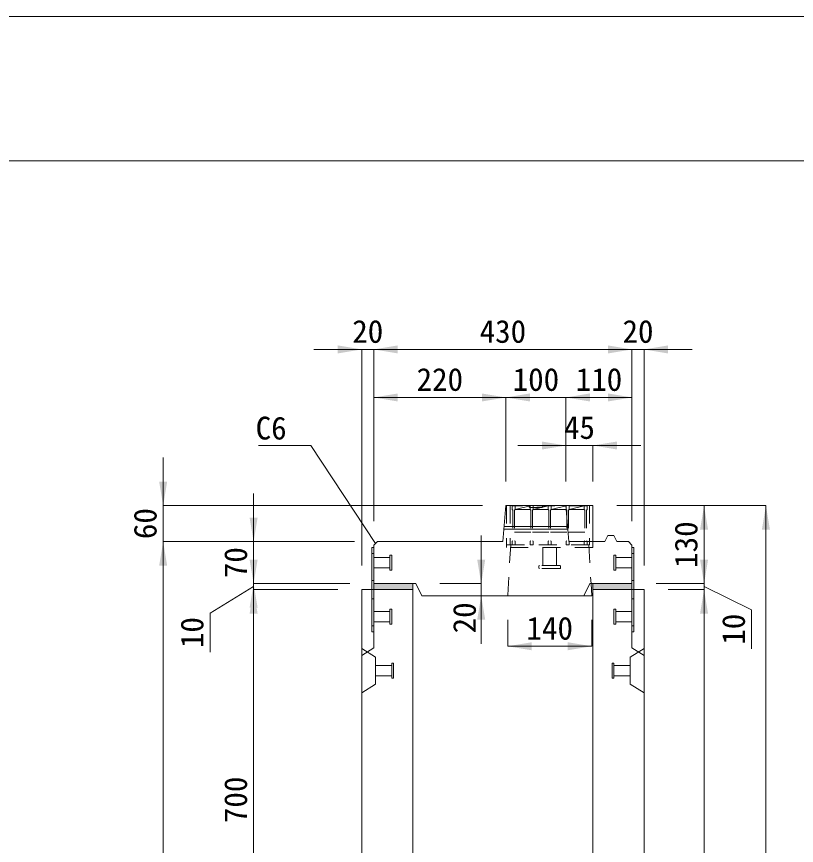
# Model space of a CAD drawing. Units: millimetres at full size, sheet at 1:40. Extents: x -1934 to 44546, y -100881 to -70395.
# Drawn here: x 34315 to 35614, y -90162 to -88782 of the extents above; entities that cross this region are included whole.
import ezdxf
from ezdxf.enums import TextEntityAlignment as Align

# ---------------------------------------------------------------- set-up
doc = ezdxf.new("R2010")
doc.units = ezdxf.units.MM
doc.header["$LTSCALE"] = 40
for name, pattern in [('CHAIN_DOUBLE_DASH', [23.5, 12, -1.5, 3.5, -1.5, 3.5, -1.5]), ('USER1', [1.35, 0.75, -0.6]), ('USER2', [1.35, 0.75, -0.6])]:
    doc.linetypes.add(name, pattern=pattern)
for name, color, linetype, lineweight in [('インサート', 92, 'USER2', 9), ('グレーチング', 7, 'USER2', 5), ('プレート', 7, 'USER1', 9), ('モルタル', 7, 'Continuous', 9), ('受枠', 3, 'USER2', 5), ('図枠', 7, 'Continuous', 5), ('寸法線', 7, 'Continuous', 9), ('引出線', 4, 'Continuous', 9), ('本体', 2, 'Continuous', 13), ('補助線', 8, 'CHAIN_DOUBLE_DASH', 5)]:
    doc.layers.add(name, color=color, linetype=linetype, lineweight=lineweight)
doc.layers.add('ハッチング_モルタル', color=30, linetype='Continuous')
doc.styles.add('ＭＳ ゴシック', font='')
doc.styles.get('ＭＳ ゴシック').set_extended_font_data('MS Gothic')

# ---------------------------------------------------------------- blocks, each defined once
blk = doc.blocks.new('filled_arrow')
at = {"color": 0, "linetype": 'Continuous', "lineweight": -2}
blk.add_solid([(7.5, 1.25), (0, 0), (7.5, -1.25)], dxfattribs=at)

msp = doc.modelspace()

# ---------------------------------------------------------------- hatches: boundary and pattern name
at = {"layer": 'ハッチング_モルタル'}
for points in [[(34909.82, -89726.02), (34909.82, -89736.02), (34974.82, -89736.02), (34974.82, -89726.02)], [(35274.82, -89726.02), (35274.82, -89736.02), (35339.82, -89736.02), (35339.82, -89726.02)]]:
    msp.add_hatch(color=256, dxfattribs=at).paths.add_polyline_path(points)

# ---------------------------------------------------------------- linework, layer by layer
at = {"layer": 'インサート'}
for p, q in [((34909.82, -89682.52), (34936.82, -89682.52)), ((34909.82, -89682.52), (34909.82, -89699.52)), ((34939.82, -89678.52), (34936.82, -89678.52)), ((34936.82, -89678.52), (34936.82, -89703.52)), ((34939.82, -89703.52), (34939.82, -89678.52)), ((35309.82, -89678.52), (35312.82, -89678.52)), ((35309.82, -89703.52), (35309.82, -89678.52)), ((35312.82, -89678.52), (35312.82, -89703.52)), ((35339.82, -89682.52), (35312.82, -89682.52)), ((35339.82, -89682.52), (35339.82, -89699.52)), ((34909.82, -89699.52), (34936.82, -89699.52)), ((35339.82, -89699.52), (35312.82, -89699.52)), ((34936.82, -89703.52), (34939.82, -89703.52)), ((35312.82, -89703.52), (35309.82, -89703.52)), ((34939.82, -89768.52), (34936.82, -89768.52)), ((34936.82, -89768.52), (34936.82, -89793.52)), ((34939.82, -89793.52), (34939.82, -89768.52)), ((35309.82, -89768.52), (35312.82, -89768.52)), ((35309.82, -89793.52), (35309.82, -89768.52)), ((35312.82, -89768.52), (35312.82, -89793.52)), ((34909.82, -89772.52), (34936.82, -89772.52)), ((34909.82, -89772.52), (34909.82, -89789.52)), ((35339.82, -89772.52), (35312.82, -89772.52)), ((35339.82, -89772.52), (35339.82, -89789.52)), ((34909.82, -89789.52), (34936.82, -89789.52)), ((34936.82, -89793.52), (34939.82, -89793.52)), ((35312.82, -89793.52), (35309.82, -89793.52)), ((35339.82, -89789.52), (35312.82, -89789.52))]:
    msp.add_line(p, q, dxfattribs=at)
at = {"layer": 'インサート', "linetype": 'Continuous', "lineweight": 5}
for p, q in [((34912.82, -89879.52), (34912.82, -89862.52)), ((34939.82, -89862.52), (34912.82, -89862.52)), ((34939.82, -89883.52), (34939.82, -89858.52)), ((34942.82, -89858.52), (34939.82, -89858.52)), ((34942.82, -89883.52), (34942.82, -89858.52)), ((35306.82, -89858.52), (35306.82, -89883.52)), ((35306.82, -89858.52), (35309.82, -89858.52)), ((35309.82, -89858.52), (35309.82, -89883.52)), ((35309.82, -89862.52), (35336.82, -89862.52)), ((35336.82, -89862.52), (35336.82, -89879.52)), ((34939.82, -89879.52), (34912.82, -89879.52)), ((35309.82, -89879.52), (35336.82, -89879.52)), ((34942.82, -89883.52), (34939.82, -89883.52)), ((35306.82, -89883.52), (35309.82, -89883.52))]:
    msp.add_line(p, q, dxfattribs=at)
at = {"layer": 'グレーチング'}
for p, q in [((35265.32, -89596.52), (35140.32, -89596.52)), ((35140.32, -89596.52), (35140.32, -89602.52)), ((35140.32, -89602.52), (35141.32, -89603.52)), ((35141.32, -89603.52), (35141.32, -89654.52)), ((35145.32, -89602.52), (35144.32, -89603.52)), ((35144.32, -89603.52), (35144.32, -89654.52)), ((35145.32, -89596.52), (35145.32, -89602.52)), ((35145.32, -89602.52), (35170.32, -89596.52)), ((35145.32, -89602.52), (35170.32, -89602.52)), ((35170.32, -89596.52), (35170.32, -89602.52)), ((35170.32, -89602.52), (35171.32, -89603.52)), ((35171.32, -89603.52), (35171.32, -89654.52)), ((35175.32, -89602.52), (35174.32, -89603.52)), ((35174.32, -89603.52), (35174.32, -89654.52)), ((35175.32, -89596.52), (35175.32, -89602.52)), ((35175.32, -89602.52), (35200.32, -89596.52)), ((35175.32, -89602.52), (35200.32, -89602.52)), ((35200.32, -89596.52), (35200.32, -89602.52)), ((35200.32, -89602.52), (35201.32, -89603.52)), ((35201.32, -89603.52), (35201.32, -89654.52)), ((35205.32, -89602.52), (35204.32, -89603.52)), ((35204.32, -89603.52), (35204.32, -89654.52)), ((35205.32, -89596.52), (35205.32, -89602.52)), ((35205.32, -89602.52), (35230.32, -89596.52)), ((35205.32, -89602.52), (35230.32, -89602.52)), ((35230.32, -89596.52), (35230.32, -89602.52)), ((35230.32, -89602.52), (35231.32, -89603.52)), ((35231.32, -89603.52), (35231.32, -89654.52)), ((35235.32, -89602.52), (35234.32, -89603.52)), ((35234.32, -89603.52), (35234.32, -89654.52)), ((35235.32, -89596.52), (35235.32, -89602.52)), ((35235.32, -89602.52), (35260.32, -89596.52)), ((35235.32, -89602.52), (35260.32, -89602.52)), ((35260.32, -89596.52), (35260.32, -89602.52)), ((35260.32, -89602.52), (35261.32, -89603.52)), ((35261.32, -89603.52), (35261.32, -89654.52)), ((35265.32, -89602.52), (35264.32, -89603.52)), ((35264.32, -89603.52), (35264.32, -89654.52)), ((35265.32, -89596.52), (35265.32, -89602.52)), ((35144.32, -89640.52), (35171.32, -89640.52)), ((35174.32, -89640.52), (35201.32, -89640.52)), ((35204.32, -89640.52), (35231.32, -89640.52)), ((35234.32, -89640.52), (35261.32, -89640.52)), ((35140.32, -89655.52), (35141.32, -89654.52)), ((35140.32, -89661.52), (35140.32, -89655.52)), ((35145.32, -89655.52), (35144.32, -89654.52)), ((35145.32, -89661.52), (35145.32, -89655.52)), ((35170.32, -89655.52), (35171.32, -89654.52)), ((35170.32, -89661.52), (35170.32, -89655.52)), ((35175.32, -89655.52), (35174.32, -89654.52)), ((35175.32, -89661.52), (35175.32, -89655.52)), ((35200.32, -89655.52), (35201.32, -89654.52)), ((35200.32, -89661.52), (35200.32, -89655.52)), ((35205.32, -89655.52), (35204.32, -89654.52)), ((35205.32, -89661.52), (35205.32, -89655.52)), ((35230.32, -89655.52), (35231.32, -89654.52)), ((35230.32, -89661.52), (35230.32, -89655.52)), ((35235.32, -89655.52), (35234.32, -89654.52)), ((35235.32, -89661.52), (35235.32, -89655.52)), ((35260.32, -89655.52), (35261.32, -89654.52)), ((35260.32, -89661.52), (35260.32, -89655.52)), ((35265.32, -89655.52), (35264.32, -89654.52)), ((35265.32, -89661.52), (35265.32, -89655.52)), ((35140.32, -89661.52), (35145.32, -89661.52)), ((35170.32, -89661.52), (35175.32, -89661.52)), ((35200.32, -89661.52), (35205.32, -89661.52)), ((35230.32, -89661.52), (35235.32, -89661.52)), ((35260.32, -89661.52), (35265.32, -89661.52))]:
    msp.add_line(p, q, dxfattribs=at)
at = {"layer": 'プレート'}
for p, q in [((34909.82, -89676.02), (34906.62, -89676.02)), ((35343.02, -89676.02), (35339.82, -89676.02)), ((34909.82, -89721.02), (34906.62, -89721.02)), ((35343.02, -89721.02), (35339.82, -89721.02)), ((34909.82, -89751.02), (34906.62, -89751.02)), ((35343.02, -89751.02), (35339.82, -89751.02)), ((34909.82, -89796.02), (34906.62, -89796.02)), ((35343.02, -89796.02), (35339.82, -89796.02))]:
    msp.add_line(p, q, dxfattribs=at)
at = {"layer": 'プレート', "linetype": 'Continuous'}
for points in [[(34906.62, -89806.02), (34906.62, -89666.02), (34909.82, -89666.02), (34909.82, -89806.02)], [(35339.82, -89806.02), (35339.82, -89666.02), (35343.02, -89666.02), (35343.02, -89806.02)]]:
    msp.add_lwpolyline(points, close=True, dxfattribs=at)
at = {"layer": 'モルタル', "lineweight": 13}
msp.add_lwpolyline([(34909.82, -89726.02), (34974.82, -89726.02), (34974.82, -89736.02), (34909.82, -89736.02)], close=True, dxfattribs=at)
at = {"layer": 'モルタル'}
msp.add_lwpolyline([(35274.82, -89726.02), (35339.82, -89726.02), (35339.82, -89736.02), (35274.82, -89736.02)], close=True, dxfattribs=at)
at = {"layer": '受枠', "linetype": 'Continuous'}
for q in [(35130.82, -89596.02), (35274.82, -89656.02)]:
    msp.add_line((35274.82, -89596.02), q, dxfattribs=at)
at = {"layer": '受枠'}
for p, q in [((35130.82, -89596.02), (35130.82, -89666.02)), ((35136.82, -89596.02), (35136.82, -89661.52)), ((35268.82, -89596.02), (35268.82, -89661.52)), ((35274.82, -89656.02), (35274.82, -89666.02)), ((35130.82, -89661.52), (35274.82, -89661.52)), ((35274.82, -89666.02), (35130.82, -89666.02)), ((35191.49, -89695.69), (35191.49, -89666.02)), ((35214.16, -89695.69), (35214.16, -89666.02)), ((35184.96, -89696.75), (35184.96, -89699.95)), ((35219.62, -89695.69), (35186.02, -89695.69)), ((35220.69, -89696.75), (35220.69, -89699.95)), ((35219.62, -89701.02), (35186.02, -89701.02))]:
    msp.add_line(p, q, dxfattribs=at)
for centre, start, end in [((35186.02, -89696.75), 90, 180), ((35186.02, -89699.95), 180, 270), ((35219.62, -89696.75), 0, 90), ((35219.62, -89699.95), 270, 0)]:
    msp.add_arc(centre, 1.07, start, end, dxfattribs=at)
at = {"layer": '図枠', "lineweight": 13}
for p, q in [((28945.54, -88781.84), (43345.54, -88781.84)), ((28945.54, -88781.84), (43345.54, -88781.84)), ((28945.54, -89021.84), (43345.54, -89021.84)), ((28945.54, -89021.84), (43345.54, -89021.84))]:
    msp.add_line(p, q, dxfattribs=at)
at = {"layer": '寸法線'}
for p, q in [((34989.82, -89336.02), (34809.82, -89336.02)), ((34889.82, -89696.02), (34889.82, -89336.02)), ((34909.82, -89336.02), (35339.82, -89336.02)), ((34909.82, -89622.02), (34909.82, -89336.02)), ((34909.82, -89622.02), (34909.82, -89336.02)), ((35259.82, -89336.02), (35439.82, -89336.02)), ((35339.82, -89622.03), (35339.82, -89336.02)), ((35339.82, -89622.03), (35339.82, -89336.02)), ((35359.82, -89696.02), (35359.82, -89336.02)), ((34909.82, -89416.02), (35129.82, -89416.02)), ((34909.82, -89622.02), (34909.82, -89416.02)), ((35129.82, -89556.02), (35129.82, -89416.02)), ((35309.82, -89416.02), (35129.82, -89416.02)), ((35129.82, -89556.02), (35129.82, -89416.02)), ((35229.82, -89416.02), (35339.82, -89416.02)), ((35229.82, -89556.02), (35229.82, -89416.02)), ((35339.82, -89622.03), (35339.82, -89416.02)), ((35354.82, -89496.02), (35149.82, -89496.02)), ((35229.82, -89556.02), (35229.82, -89496.02)), ((35274.82, -89556.02), (35274.82, -89496.02)), ((34559.22, -89516.02), (34559.22, -89736.02)), ((35229.82, -89556.02), (35229.82, -89526.02)), ((34709.82, -89806.02), (34709.82, -89576.02)), ((35090.82, -89596.02), (34559.22, -89596.02)), ((35314.82, -89596.02), (35562.81, -89596.02)), ((35314.82, -89596.02), (35459.82, -89596.02)), ((35459.82, -89726.02), (35459.82, -89596.02)), ((35562.81, -90986.02), (35562.81, -89596.02)), ((34559.22, -90986.02), (34559.22, -89656.02)), ((34877.82, -89656.02), (34559.22, -89656.02)), ((34875.82, -89656.02), (34559.22, -89656.02)), ((34709.82, -89646.02), (34709.82, -89816.02)), ((34875.82, -89656.02), (34709.82, -89656.02)), ((35088.79, -89646.02), (35088.79, -89826.02)), ((35459.82, -89646.02), (35459.82, -89816.02)), ((34869.82, -89726.02), (34709.82, -89726.02)), ((34869.82, -89726.02), (34709.82, -89726.02)), ((35019.82, -89726.02), (35088.79, -89726.02)), ((35379.82, -89726.02), (35459.82, -89726.02)), ((35379.82, -89726.02), (35459.82, -89726.02)), ((34709.82, -89731.02), (34637.22, -89775.06)), ((34709.82, -90436.02), (34709.82, -89736.02)), ((34849.82, -89736.02), (34709.82, -89736.02)), ((34849.82, -89736.02), (34709.82, -89736.02)), ((35399.82, -89736.02), (35459.82, -89736.02)), ((35399.82, -89736.02), (35459.82, -89736.02)), ((35459.82, -89731.02), (35538.85, -89769.45)), ((35459.82, -90986.02), (35459.82, -89736.02)), ((35029.82, -89746.02), (35088.79, -89746.02)), ((35538.85, -89769.45), (35538.85, -89834.32)), ((34637.22, -89775.06), (34637.22, -89839.93)), ((35132.82, -89786.02), (35132.82, -89830.25)), ((35272.82, -89786.02), (35272.82, -89830.25)), ((35132.82, -89830.25), (35272.82, -89830.25))]:
    msp.add_line(p, q, dxfattribs=at)
at = {"layer": '引出線'}
msp.add_lwpolyline([(34912.82, -89659.02), (34804.83, -89496.02), (34717.72, -89496.02)], dxfattribs=at)
at = {"layer": '本体'}
for p, q in [((35124.82, -89656.02), (35129.82, -89596.02)), ((35129.82, -89596.02), (35166.82, -89596.02)), ((35166.82, -89596.02), (35169.82, -89599.02)), ((35169.82, -89599.02), (35189.82, -89599.02)), ((35189.82, -89599.02), (35192.82, -89596.02)), ((35192.82, -89596.02), (35229.82, -89596.02)), ((35229.82, -89596.02), (35234.82, -89656.02)), ((35232.74, -89631.02), (35126.91, -89631.02)), ((35233.07, -89635.02), (35126.57, -89635.02)), ((34909.82, -89662.02), (34915.82, -89656.02)), ((34915.82, -89656.02), (35124.82, -89656.02)), ((35234.82, -89656.02), (35294.82, -89656.02)), ((35294.82, -89656.02), (35299.82, -89646.02)), ((35299.82, -89646.02), (35309.82, -89646.02)), ((35309.82, -89646.02), (35314.82, -89656.02)), ((35314.82, -89656.02), (35333.82, -89656.02)), ((35333.82, -89656.02), (35339.82, -89662.03)), ((34909.82, -89662.02), (34909.82, -89726.02)), ((35339.82, -89662.03), (35339.82, -89726.02)), ((34909.82, -89726.02), (34979.82, -89726.02)), ((34979.82, -89726.02), (34989.82, -89746.02)), ((35269.82, -89726.02), (35259.82, -89746.02)), ((35269.82, -89726.02), (35339.82, -89726.02)), ((34989.82, -89746.02), (35259.82, -89746.02))]:
    msp.add_line(p, q, dxfattribs=at)
at = {"layer": '本体', "linetype": 'USER2', "lineweight": 9}
for p, q in [((35137.82, -89661.52), (35132.82, -89746.02)), ((35267.82, -89661.52), (35271.64, -89726.02))]:
    msp.add_line(p, q, dxfattribs=at)
at = {"layer": '本体', "lineweight": 20}
for p, q in [((34889.82, -90986.02), (34889.82, -89736.02)), ((34889.82, -89736.02), (34974.82, -89736.02)), ((34909.82, -89736.02), (34974.82, -89736.02)), ((34909.82, -89736.02), (34909.82, -89833.03)), ((34974.82, -90365.78), (34974.82, -89736.02)), ((35274.82, -90365.5), (35274.82, -89736.02)), ((35274.82, -89736.02), (35359.82, -89736.02)), ((35339.82, -89736.02), (35339.82, -89833.03)), ((35359.82, -90986.02), (35359.82, -89736.02)), ((34889.82, -89845.53), (34909.82, -89833.03)), ((34889.82, -89834.02), (34912.82, -89848.52)), ((35336.82, -89848.52), (35359.82, -89834.02)), ((35359.82, -89845.53), (35339.82, -89833.03)), ((34912.82, -89893.52), (34912.82, -89848.52)), ((35336.82, -89893.52), (35336.82, -89848.52)), ((34912.82, -89893.52), (34889.82, -89908.02)), ((35359.82, -89908.02), (35336.82, -89893.52))]:
    msp.add_line(p, q, dxfattribs=at)
at = {"layer": '補助線'}
for p in [(35271.64, -89726.02), (35259.82, -89746.02)]:
    msp.add_line(p, (35272.82, -89746.02), dxfattribs=at)

# ---------------------------------------------------------------- block references
at = {"layer": '寸法線', "xscale": 5.33, "yscale": 5.33}
for p, rotation in [((34889.82, -89336.02), 180), ((35339.82, -89336.02), 180), ((35339.82, -89336.02), 180), ((35129.82, -89416.02), 180), ((35339.82, -89416.02), 180), ((35229.82, -89496.02), 180), ((34559.22, -89596.02), 90), ((35459.82, -89596.02), 270), ((35562.81, -89596.02), 270), ((34709.82, -89656.02), 90), ((34559.22, -89656.02), 270), ((34559.22, -89656.02), 270), ((34709.82, -89726.02), 90), ((35088.79, -89726.02), 90), ((35459.82, -89726.02), 90), ((35459.82, -89726.02), 90), ((34709.82, -89726.02), 270), ((34709.82, -89736.02), 270), ((34709.82, -89736.02), 270), ((35459.82, -89736.02), 270), ((35459.82, -89736.02), 270), ((35088.79, -89746.02), 270), ((35272.82, -89830.25), 180)]:
    msp.add_blockref('filled_arrow', p, dxfattribs=dict(at, rotation=rotation))
for p in [(34909.82, -89336.02), (34909.82, -89336.02), (35359.82, -89336.02), (34909.82, -89416.02), (35129.82, -89416.02), (35229.82, -89416.02), (35229.82, -89416.02), (35274.82, -89496.02), (35132.82, -89830.25)]:
    msp.add_blockref('filled_arrow', p, dxfattribs=at)
at = {"layer": '引出線', "xscale": 0.133, "yscale": 0.133, "rotation": 123.5}
msp.add_blockref('filled_arrow', (34912.82, -89659.02), dxfattribs=at)

# ---------------------------------------------------------------- texts
at = {"layer": '寸法線', "style": 'ＭＳ ゴシック'}
for s, p in [('20', (34899.82, -89306.02)), ('430', (35124.82, -89306.02)), ('20', (35349.82, -89306.02)), ('220', (35019.82, -89386.02)), ('100', (35179.82, -89386.02)), ('110', (35284.82, -89386.02)), ('45', (35252.32, -89466.02)), ('140', (35202.82, -89800.25))]:
    msp.add_text(s, height=37.98, dxfattribs=at).set_placement(p, align=Align.MIDDLE_CENTER)
for s, p in [('60', (34529.22, -89626.02)), ('130', (35429.82, -89661.02)), ('70', (34679.82, -89691.02)), ('20', (35060.79, -89783.03)), ('10', (35508.85, -89801.89)), ('10', (34607.22, -89807.5)), ('700', (34679.82, -90086.02))]:
    msp.add_text(s, height=37.98, rotation=90, dxfattribs=at).set_placement(p, align=Align.MIDDLE_CENTER)
at = {"layer": '引出線', "style": 'ＭＳ ゴシック'}
msp.add_text('C6', height=37.98, dxfattribs=at).set_placement((34764.83, -89448.02), align=Align.TOP_RIGHT)

doc.saveas('drawing.dxf')
